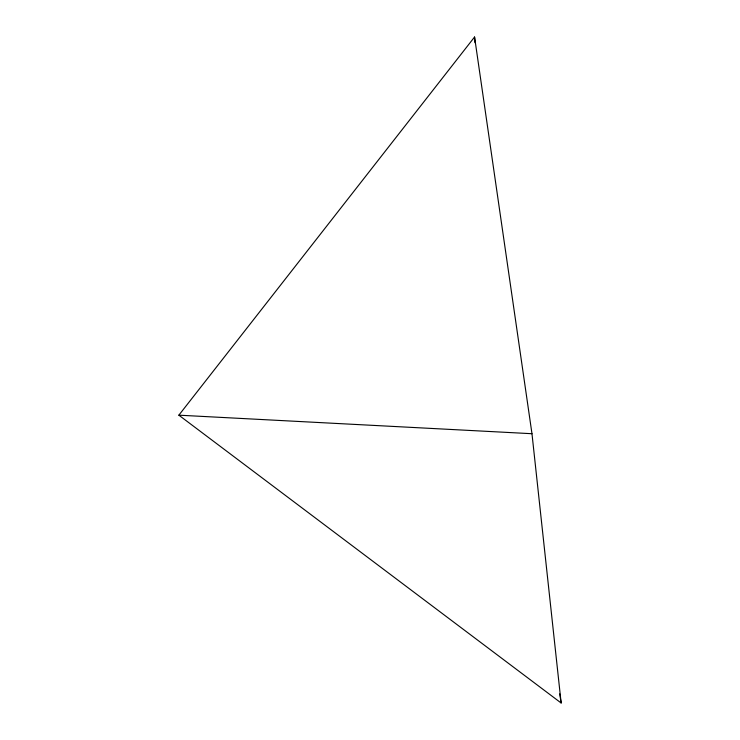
<?xml version="1.0" encoding="UTF-8"?>
<svg xmlns="http://www.w3.org/2000/svg" width="740" height="740" viewBox="0 0 740 740"><rect width="100%" height="100%" fill="white"/><g stroke="black" fill="none" stroke-linecap="round" stroke-linejoin="round"><path stroke-width="1.11" d="M178.858 415.177L474.562 37L531.977 433.714L561.142 703L178.858 415.177L531.977 433.714M559.718 693.861L561.142 703M474.562 37L474.978 42.744"/></g></svg>
